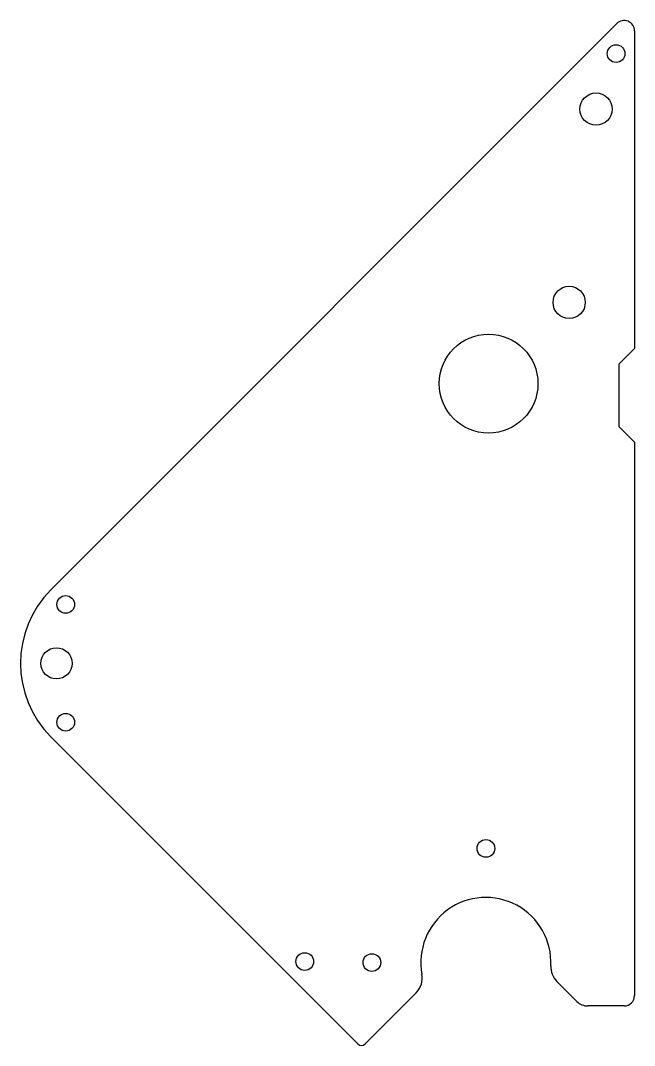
# Model space of a CAD drawing. Extents: x -118 to 0, y -73 to 123.
import ezdxf

# ---------------------------------------------------------------- set-up
doc = ezdxf.new("R2010")
doc.units = 0
doc.header["$MEASUREMENT"] = 0
doc.layers.add('VISIBLE', color=7, linetype='CONTINUOUS')

msp = doc.modelspace()

# ---------------------------------------------------------------- linework, layer by layer
at = {"layer": 'VISIBLE'}
for p, q in [((-112.18, 14.14), (-3.41, 122.91)), ((0, 121.49), (0, 60.49)), ((-3, 57.49), (0, 60.49)), ((-3, 57.49), (-3, 45.49)), ((0, 42.49), (-3, 45.49)), ((0, 42.49), (0, -63.82)), ((-53.2, -73.12), (-112.18, -14.14)), ((-11.09, -64.94), (-14.92, -61.11)), ((-51.79, -73.12), (-41.97, -63.3)), ((-2, -65.82), (-8.96, -65.82))]:
    msp.add_line(p, q, dxfattribs=at)
for centre, radius in [((-3.54, 117.13), 1.7), ((-7.4, 106.47), 3.1), ((-12.56, 69.34), 3.1), ((-28.06, 53.73), 9.5), ((-109.35, 11.31), 1.7), ((-111.12, 0), 3), ((-109.35, -11.31), 1.7), ((-28.57, -35.55), 1.7), ((-63.39, -57.28), 1.7), ((-50.49, -57.47), 1.7)]:
    msp.add_circle(centre, radius, dxfattribs=at)
for centre, radius, start, end in [((-2, 121.49), 2, 0, 135), ((-98.04, 0), 20, 135, 225), ((-28.57, -57.47), 12.5, 357.1827, 190.4692), ((-12.09, -58.28), 4, 177.1827, 225), ((-44.8, -60.47), 4, 315, 10.4692), ((-8.96, -62.82), 3, 225, 270), ((-2, -63.82), 2, 270, 0), ((-52.5, -72.41), 1, 225, 315)]:
    msp.add_arc(centre, radius, start, end, dxfattribs=at)

doc.saveas('drawing.dxf')
